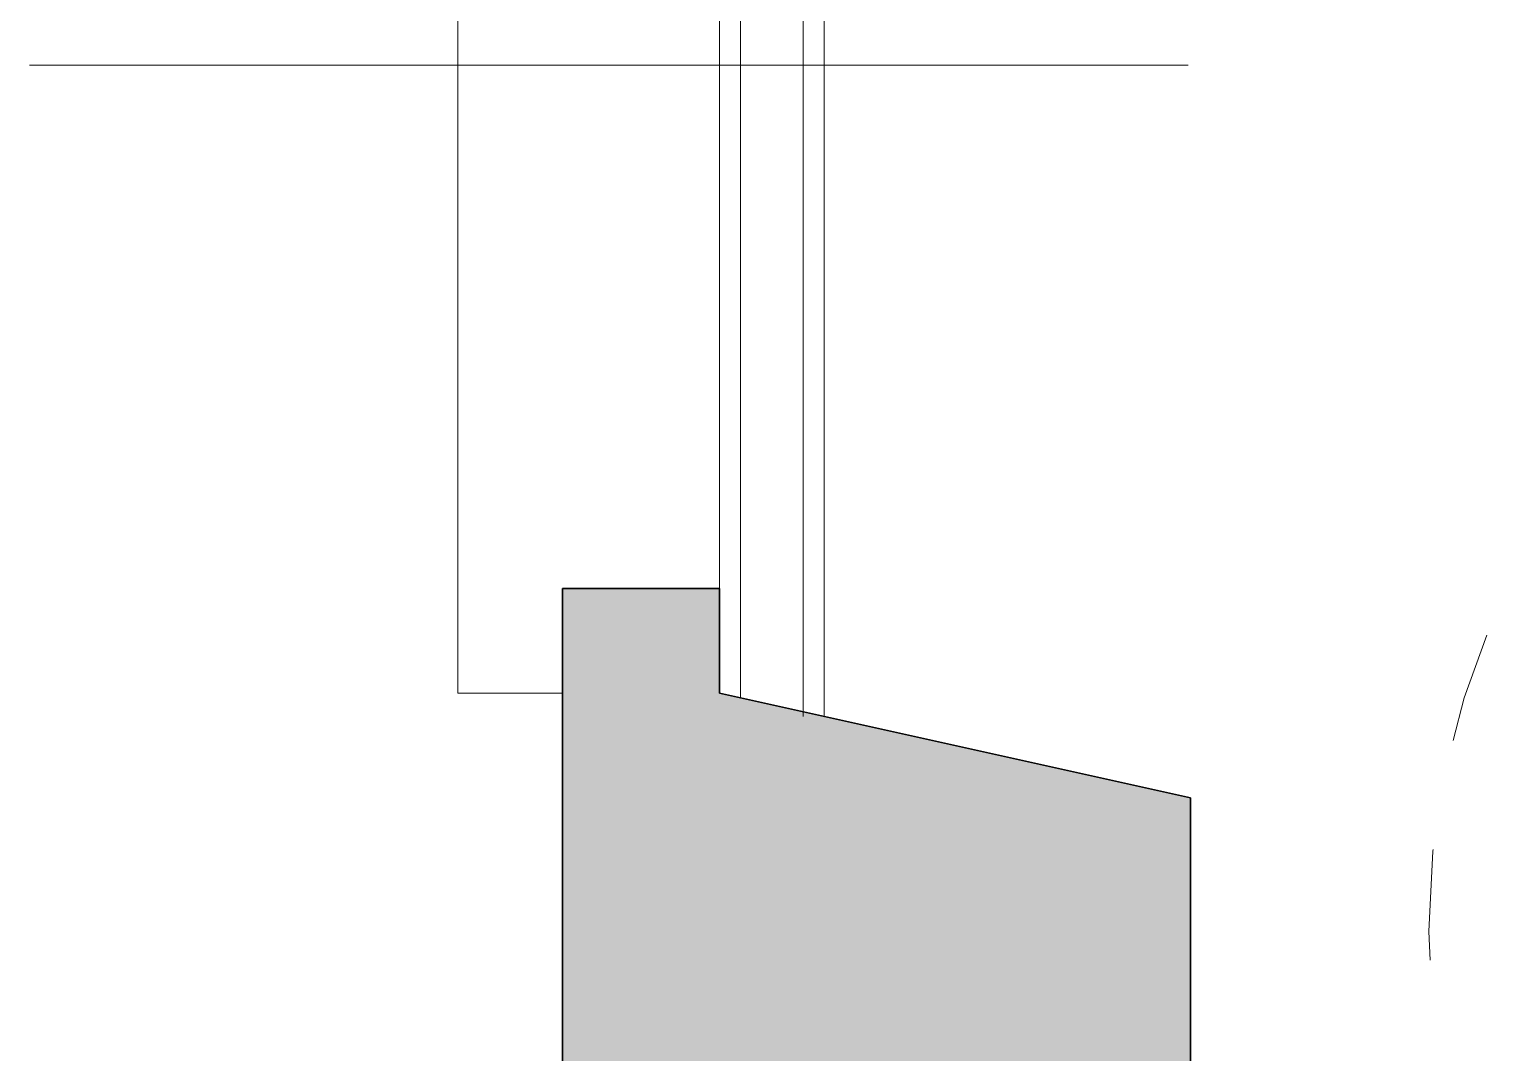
# Model space of a CAD drawing. Header units: metres. Extents: x 106 to 148.5, y -12.7 to 30.
# Drawn here: x 130.475 to 131.89, y 19.9 to 20.877 of the extents above; entities that cross this region are included whole.
import ezdxf

# ---------------------------------------------------------------- set-up
doc = ezdxf.new("R2010")
doc.units = ezdxf.units.M
doc.header["$LTSCALE"] = 0.508
doc.linetypes.add('STYLE_01', pattern=[0.416641, 0.208282, -0.208359])
doc.layers.add('Campiture', color=7, linetype='Continuous')
doc.layers.add('Palazzina IT', color=7, linetype='Continuous')

msp = doc.modelspace()

# ---------------------------------------------------------------- hatches: boundary and pattern name
at = {"layer": 'Campiture', "linetype": 'Continuous', "lineweight": 0}
msp.add_hatch(color=254, dxfattribs=at).paths.add_polyline_path([(130.9846, 18.143), (130.9846, 20.343), (131.1346, 20.343), (131.1346, 20.243), (131.5846, 20.143), (131.5846, 18.843), (131.8846, 18.843), (131.8846, 18.593), (131.5846, 18.593), (131.5846, 18.343), (131.1346, 18.243), (131.1346, 18.143)])

# ---------------------------------------------------------------- linework, layer by layer
at = {"layer": 'Palazzina IT', "color": 254, "linetype": 'Continuous', "lineweight": 13}
for p, q in [((131.2146, 20.2208), (131.2146, 21.4653)), ((131.1546, 20.2386), (131.1546, 21.4475))]:
    msp.add_line(p, q, dxfattribs=at)
at = {"layer": 'Palazzina IT', "color": 254, "linetype": 'Continuous', "lineweight": 15}
for p, q in [((131.2346, 20.2208), (131.2346, 21.4653)), ((131.1346, 20.343), (131.1346, 21.343))]:
    msp.add_line(p, q, dxfattribs=at)
at = {"layer": 'Palazzina IT', "color": 8, "linetype": 'Continuous', "lineweight": 15}
for p, q in [((130.8846, 21.443), (130.8846, 20.243)), ((130.8846, 20.243), (130.9846, 20.243))]:
    msp.add_line(p, q, dxfattribs=at)
at = {"layer": 'Palazzina IT', "color": 7, "linetype": 'Continuous', "lineweight": 13}
msp.add_line((131.5824, 20.843), (130.4754, 20.843), dxfattribs=at)
at = {"layer": 'Palazzina IT', "color": 7, "linetype": 'Continuous', "lineweight": 30}
for p, q in [((130.9846, 20.343), (130.9846, 18.143)), ((130.9846, 20.343), (131.1346, 20.343)), ((131.1346, 20.343), (131.1346, 20.243)), ((131.5846, 20.143), (131.1346, 20.243)), ((131.5846, 18.843), (131.5846, 20.143))]:
    msp.add_line(p, q, dxfattribs=at)
at = {"layer": 'Palazzina IT', "color": 254, "linetype": 'STYLE_01', "lineweight": 13}
msp.add_circle((132.5623, 20.0155), 0.75, dxfattribs=at)

doc.saveas('drawing.dxf')
